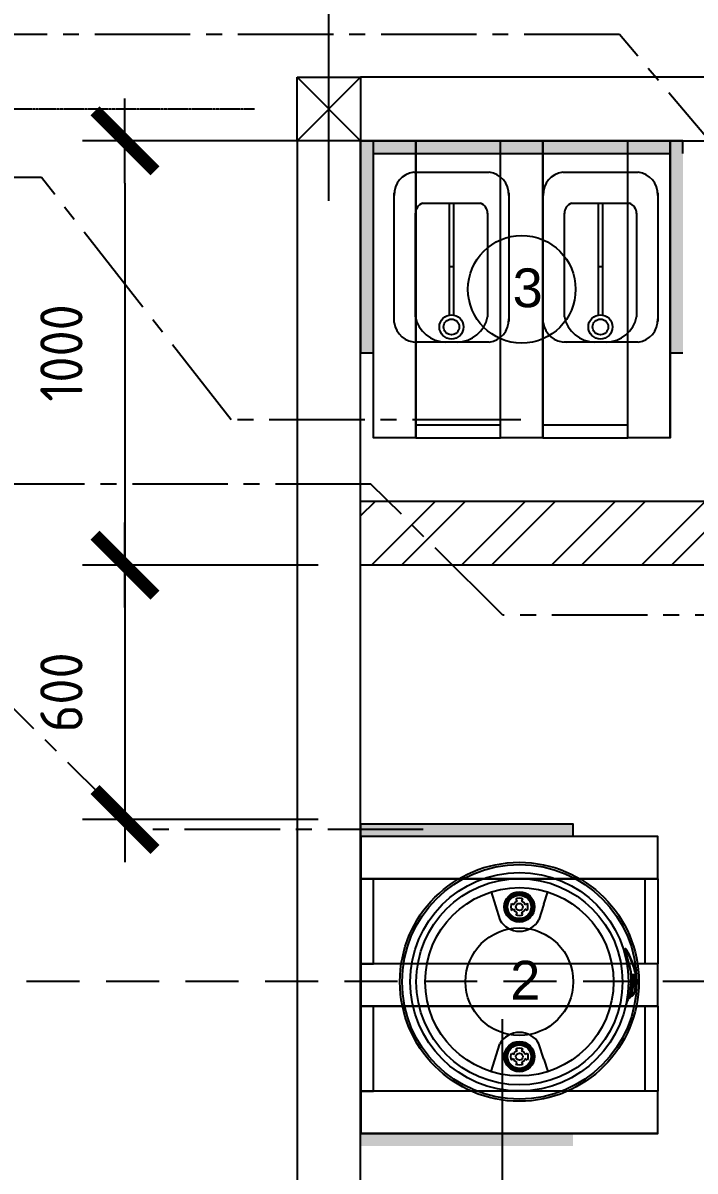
# Model space of a CAD drawing. Header units: millimetres. Extents: x 19989 to 114677, y -6335 to 49043.
# Drawn here: x 77686 to 79271, y 36350 to 39056 of the extents above; entities that cross this region are included whole.
import ezdxf

# ---------------------------------------------------------------- set-up
doc = ezdxf.new("R2010")
doc.units = ezdxf.units.MM
doc.header["$MEASUREMENT"] = 0
doc.linetypes.add('( Hidden )', pattern=[0.375, 0.25, -0.125])
doc.linetypes.add('CENTER2', pattern=[1.125, 0.75, -0.125, 0.125, -0.125])
doc.layers.get('Defpoints').update_dxf_attribs({"lineweight": 0})
doc.layers.add('A-DIM', color=15, linetype='Continuous')
doc.layers.add('Edges', color=7, linetype='Continuous')
doc.styles.add('ISO9', font='iso9.shx')
doc.styles.get("Standard").update_dxf_attribs({"font": 'arial.ttf'})
doc.dimstyles.new('DIM100', dxfattribs={"dimscale": 100, "dimtxt": 1, "dimasz": 1, "dimexe": 1, "dimexo": 1, "dimgap": 1, "dimtad": 1, "dimdec": 0, "dimzin": 0, "dimdsep": 46, "dimtxsty": 'ISO9', "dimblk1": 'TICK', "dimblk2": 'TICK', "dimsah": 1, "dimcen": 0.09, "dimclrd": 15, "dimclre": 15, "dimclrt": 1, "dimadec": 0, "dimazin": 0, "dimtfac": 1, "dimtdec": 0, "dimtofl": 0, "dimtmove": 2, "dimatfit": 3, "dimldrblk": 'TICK', "dimfxl": 1, "dimtolj": 1, "dimtzin": 0, "dimarcsym": 0})

# ---------------------------------------------------------------- blocks, each defined once
blk = doc.blocks.new('plasticwaterdrumplan')
at = {"layer": 'Edges'}
for p, q in [((19.15, 3.55), (22, 2.66)), ((37.52, 3.55), (34.66, 2.66)), ((20.23, 1.1), (20.36, 1.2)), ((20.33, 1.45), (20.45, 1.5)), ((20.33, 1.45), (20.47, 1.24)), ((20.36, 1.2), (20.47, 1.24)), ((20.45, 1.5), (20.68, 1.53)), ((20.68, 1.53), (20.91, 1.5)), ((21.03, 1.45), (20.89, 1.24)), ((20.89, 1.24), (21, 1.2)), ((20.91, 1.5), (21.03, 1.45)), ((21, 1.2), (21.13, 1.1)), ((35.67, 1.2), (35.54, 1.1)), ((35.76, 1.5), (35.63, 1.45)), ((35.63, 1.45), (35.78, 1.24)), ((35.78, 1.24), (35.67, 1.2)), ((35.99, 1.53), (35.76, 1.5)), ((36.22, 1.5), (35.99, 1.53)), ((36.34, 1.45), (36.2, 1.24)), ((36.3, 1.2), (36.2, 1.24)), ((36.34, 1.45), (36.22, 1.5)), ((36.44, 1.1), (36.3, 1.2)), ((19.8, 0.65), (19.83, 0.88)), ((19.83, 0.42), (19.8, 0.65)), ((19.83, 0.88), (19.88, 1)), ((19.88, 0.3), (19.83, 0.42)), ((19.88, 1), (20.09, 0.86)), ((19.88, 0.3), (20.09, 0.44)), ((20.09, 0.86), (20.13, 0.97)), ((20.13, 0.33), (20.09, 0.44)), ((20.13, 0.97), (20.23, 1.1)), ((20.23, 0.2), (20.13, 0.33)), ((20.36, 0.1), (20.23, 0.2)), ((20.33, -0.15), (20.47, 0.06)), ((20.47, 0.06), (20.36, 0.1)), ((20.68, 1.01), (20.77, 1)), ((21, 0.1), (20.89, 0.06)), ((21.03, -0.15), (20.89, 0.06)), ((21.13, 0.2), (21, 0.1)), ((21.13, 1.1), (21.23, 0.97)), ((21.23, 0.33), (21.13, 0.2)), ((21.23, 0.97), (21.27, 0.86)), ((21.27, 0.44), (21.23, 0.33)), ((21.48, 1), (21.27, 0.86)), ((21.48, 0.3), (21.27, 0.44)), ((21.48, 1), (21.53, 0.88)), ((21.53, 0.42), (21.48, 0.3)), ((21.53, 0.88), (21.56, 0.65)), ((21.56, 0.65), (21.53, 0.42)), ((35.13, 0.88), (35.1, 0.65)), ((35.1, 0.65), (35.13, 0.42)), ((35.19, 1), (35.13, 0.88)), ((35.13, 0.42), (35.19, 0.3)), ((35.19, 1), (35.39, 0.86)), ((35.19, 0.3), (35.39, 0.44)), ((35.44, 0.97), (35.39, 0.86)), ((35.39, 0.44), (35.44, 0.33)), ((35.54, 1.1), (35.44, 0.97)), ((35.44, 0.33), (35.54, 0.2)), ((35.54, 0.2), (35.67, 0.1)), ((35.63, -0.15), (35.78, 0.06)), ((35.67, 0.1), (35.78, 0.06)), ((35.99, 1.01), (35.89, 1)), ((36.2, 0.06), (36.3, 0.1)), ((36.34, -0.15), (36.2, 0.06)), ((36.3, 0.1), (36.44, 0.2)), ((36.54, 0.97), (36.44, 1.1)), ((36.44, 0.2), (36.54, 0.33)), ((36.58, 0.86), (36.54, 0.97)), ((36.54, 0.33), (36.58, 0.44)), ((36.79, 1), (36.58, 0.86)), ((36.79, 0.3), (36.58, 0.44)), ((36.84, 0.88), (36.79, 1)), ((36.79, 0.3), (36.84, 0.42)), ((36.87, 0.65), (36.84, 0.88)), ((36.84, 0.42), (36.87, 0.65)), ((20.45, -0.2), (20.33, -0.15)), ((20.68, -0.23), (20.45, -0.2)), ((20.91, -0.2), (20.68, -0.23)), ((21.03, -0.15), (20.91, -0.2)), ((35.63, -0.15), (35.76, -0.2)), ((35.76, -0.2), (35.99, -0.23)), ((35.99, -0.23), (36.22, -0.2)), ((36.22, -0.2), (36.34, -0.15)), ((20.41, -1.85), (19.15, -2.26)), ((20.41, -1.85), (22, -1.35)), ((36.26, -1.85), (34.66, -1.35)), ((36.26, -1.85), (37.52, -2.26)), ((25.72, -10.23), (26.59, -10.46)), ((25.73, -10.21), (26.78, -10.49)), ((26.36, -10.41), (26.54, -10.46)), ((26.36, -10.43), (26.53, -10.48)), ((26.54, -10.46), (26.53, -10.48)), ((26.54, -10.46), (26.59, -10.47)), ((26.59, -10.46), (26.6, -10.46)), ((26.6, -10.48), (26.59, -10.47)), ((26.62, -10.47), (26.6, -10.46)), ((26.6, -10.46), (26.75, -10.5)), ((26.61, -10.48), (26.6, -10.48)), ((26.61, -10.48), (26.61, -10.49)), ((26.62, -10.5), (26.61, -10.49)), ((26.63, -10.48), (26.62, -10.47)), ((26.62, -10.47), (26.62, -10.47)), ((26.63, -10.5), (26.62, -10.5)), ((26.64, -10.49), (26.63, -10.48)), ((26.63, -10.51), (26.63, -10.5)), ((26.64, -10.52), (26.63, -10.51)), ((26.65, -10.5), (26.64, -10.49)), ((26.64, -10.49), (26.64, -10.49)), ((26.64, -10.53), (26.64, -10.52)), ((26.64, -10.54), (26.64, -10.53)), ((26.64, -10.57), (26.65, -10.54)), ((26.65, -10.54), (26.64, -10.54)), ((26.64, -10.59), (26.64, -10.57)), ((26.65, -10.51), (26.65, -10.5)), ((26.66, -10.52), (26.65, -10.51)), ((26.65, -10.51), (26.65, -10.51)), ((26.65, -10.54), (26.67, -10.53)), ((26.66, -10.53), (26.65, -10.55)), ((26.65, -10.55), (26.65, -10.54)), ((26.65, -10.55), (26.65, -10.55)), ((26.66, -10.53), (26.66, -10.52)), ((26.67, -10.56), (26.66, -10.57)), ((26.67, -10.53), (26.69, -10.51)), ((26.68, -10.54), (26.67, -10.56)), ((26.7, -10.53), (26.68, -10.54)), ((26.69, -10.51), (26.72, -10.5)), ((26.7, -10.56), (26.69, -10.59)), ((26.72, -10.53), (26.7, -10.53)), ((26.72, -10.54), (26.7, -10.56)), ((26.72, -10.5), (26.75, -10.5)), ((26.74, -10.52), (26.72, -10.53)), ((26.75, -10.53), (26.72, -10.54)), ((26.77, -10.53), (26.74, -10.52)), ((26.75, -10.5), (26.77, -10.5)), ((26.75, -10.5), (26.77, -10.51)), ((26.78, -10.54), (26.75, -10.53)), ((26.77, -10.5), (26.8, -10.51)), ((26.8, -10.51), (26.77, -10.51)), ((26.79, -10.54), (26.77, -10.53)), ((26.78, -10.49), (27.01, -10.56)), ((26.78, -10.49), (26.8, -10.51)), ((26.78, -10.54), (26.8, -10.55)), ((26.81, -10.55), (26.79, -10.54)), ((26.8, -10.51), (26.82, -10.53)), ((26.81, -10.55), (26.8, -10.55)), ((26.81, -10.55), (26.81, -10.55)), ((26.81, -10.55), (26.85, -10.56)), ((26.82, -10.53), (26.84, -10.55)), ((26.84, -10.55), (26.85, -10.56)), ((26.85, -10.56), (27.07, -10.63)), ((30.28, -10.5), (29.8, -10.63)), ((30.28, -10.5), (29.8, -10.63)), ((30.28, -10.51), (29.81, -10.63)), ((30.28, -10.51), (29.81, -10.64)), ((30.29, -10.51), (29.81, -10.64)), ((29.81, -10.65), (30.29, -10.52)), ((30.76, -10.36), (30.28, -10.5)), ((30.76, -10.37), (30.28, -10.51)), ((30.76, -10.37), (30.28, -10.5)), ((30.76, -10.37), (30.28, -10.51)), ((30.29, -10.52), (30.76, -10.38)), ((30.76, -10.38), (30.29, -10.51)), ((30.76, -10.36), (31.23, -10.22)), ((30.76, -10.38), (31.3, -10.22)), ((31.23, -10.22), (30.76, -10.37)), ((31.23, -10.22), (30.76, -10.37)), ((31.24, -10.23), (30.76, -10.38)), ((31.23, -10.23), (30.76, -10.37)), ((30.8, -10.67), (31.26, -10.46)), ((31.27, -10.46), (30.8, -10.67)), ((31.27, -10.46), (30.8, -10.68)), ((31.28, -10.47), (30.81, -10.69)), ((31.27, -10.47), (30.81, -10.68)), ((31.28, -10.47), (30.81, -10.68)), ((31.26, -10.21), (31.23, -10.22)), ((31.26, -10.21), (31.23, -10.22)), ((31.27, -10.21), (31.23, -10.22)), ((31.27, -10.22), (31.23, -10.23)), ((31.27, -10.22), (31.24, -10.23)), ((31.26, -10.21), (31.3, -10.2)), ((31.3, -10.2), (31.26, -10.21)), ((31.26, -10.46), (31.33, -10.42)), ((31.3, -10.2), (31.27, -10.21)), ((31.3, -10.21), (31.27, -10.22)), ((31.3, -10.21), (31.27, -10.22)), ((31.3, -10.44), (31.27, -10.46)), ((31.31, -10.45), (31.27, -10.46)), ((31.31, -10.45), (31.27, -10.47)), ((31.31, -10.45), (31.28, -10.47)), ((31.31, -10.45), (31.28, -10.47)), ((31.3, -10.2), (31.33, -10.19)), ((31.33, -10.19), (31.3, -10.2)), ((31.33, -10.19), (31.3, -10.2)), ((31.34, -10.2), (31.3, -10.21)), ((31.33, -10.2), (31.3, -10.21)), ((31.3, -10.22), (31.34, -10.21)), ((31.34, -10.43), (31.3, -10.44)), ((31.34, -10.43), (31.31, -10.45)), ((31.35, -10.43), (31.31, -10.45)), ((31.35, -10.43), (31.31, -10.45)), ((31.31, -10.45), (31.35, -10.44)), ((31.36, -10.18), (31.33, -10.19)), ((31.37, -10.18), (31.33, -10.19)), ((31.37, -10.18), (31.33, -10.19)), ((31.37, -10.19), (31.33, -10.2)), ((31.33, -10.42), (31.4, -10.39)), ((31.34, -10.21), (31.4, -10.19)), ((31.37, -10.19), (31.34, -10.2)), ((31.38, -10.41), (31.34, -10.43)), ((31.37, -10.41), (31.34, -10.43)), ((31.38, -10.41), (31.35, -10.43)), ((31.35, -10.44), (31.39, -10.42)), ((31.38, -10.42), (31.35, -10.43)), ((31.4, -10.17), (31.36, -10.18)), ((31.4, -10.17), (31.37, -10.18)), ((31.4, -10.18), (31.37, -10.19)), ((31.4, -10.18), (31.37, -10.18)), ((31.4, -10.18), (31.37, -10.19)), ((31.41, -10.39), (31.37, -10.41)), ((31.41, -10.39), (31.38, -10.41)), ((31.42, -10.4), (31.38, -10.42)), ((31.42, -10.4), (31.38, -10.41)), ((31.42, -10.4), (31.39, -10.42)), ((31.4, -10.17), (31.43, -10.16)), ((31.43, -10.16), (31.4, -10.17)), ((31.44, -10.17), (31.4, -10.18)), ((31.43, -10.17), (31.4, -10.18)), ((31.43, -10.17), (31.4, -10.18)), ((31.4, -10.19), (31.44, -10.18)), ((31.4, -10.39), (31.44, -10.37)), ((31.45, -10.37), (31.41, -10.39)), ((31.44, -10.37), (31.41, -10.39)), ((31.42, -10.4), (31.46, -10.38)), ((31.45, -10.38), (31.42, -10.4)), ((31.45, -10.38), (31.42, -10.4)), ((31.47, -10.15), (31.43, -10.16)), ((31.47, -10.15), (31.43, -10.16)), ((31.47, -10.16), (31.43, -10.17)), ((31.47, -10.16), (31.43, -10.17)), ((31.44, -10.18), (31.5, -10.16)), ((31.47, -10.17), (31.44, -10.17)), ((31.44, -10.37), (31.51, -10.33)), ((31.48, -10.35), (31.44, -10.37)), ((31.48, -10.36), (31.45, -10.37)), ((31.49, -10.36), (31.45, -10.38)), ((31.49, -10.36), (31.45, -10.38)), ((31.46, -10.38), (31.49, -10.36)), ((31.5, -10.14), (31.47, -10.15)), ((31.5, -10.15), (31.47, -10.16)), ((31.5, -10.15), (31.47, -10.15)), ((31.5, -10.15), (31.47, -10.16)), ((31.5, -10.16), (31.47, -10.17)), ((31.51, -10.33), (31.48, -10.35)), ((31.52, -10.34), (31.48, -10.36)), ((31.53, -10.34), (31.49, -10.36)), ((31.52, -10.34), (31.49, -10.36)), ((31.52, -10.34), (31.49, -10.36)), ((31.5, -10.14), (31.53, -10.13)), ((31.54, -10.14), (31.5, -10.15)), ((31.54, -10.14), (31.5, -10.15)), ((31.53, -10.14), (31.5, -10.15)), ((31.5, -10.16), (31.54, -10.15)), ((31.54, -10.15), (31.5, -10.16)), ((31.51, -10.33), (31.54, -10.31)), ((31.55, -10.32), (31.51, -10.33)), ((31.56, -10.32), (31.52, -10.34)), ((31.55, -10.32), (31.52, -10.34)), ((31.56, -10.32), (31.52, -10.34)), ((31.57, -10.13), (31.53, -10.13)), ((31.57, -10.13), (31.53, -10.14)), ((31.56, -10.33), (31.53, -10.34)), ((31.57, -10.13), (31.54, -10.14)), ((31.57, -10.14), (31.54, -10.15)), ((31.57, -10.14), (31.54, -10.14)), ((31.54, -10.15), (31.59, -10.14)), ((31.54, -10.31), (31.61, -10.27)), ((31.59, -10.3), (31.55, -10.32)), ((31.58, -10.3), (31.55, -10.32)), ((31.59, -10.3), (31.56, -10.32)), ((31.59, -10.3), (31.56, -10.32)), ((31.56, -10.33), (31.6, -10.31)), ((31.6, -10.12), (31.57, -10.13)), ((31.6, -10.12), (31.57, -10.13)), ((31.6, -10.13), (31.57, -10.14)), ((31.6, -10.13), (31.57, -10.13)), ((31.59, -10.14), (31.57, -10.14)), ((31.61, -10.28), (31.58, -10.3)), ((31.6, -10.13), (31.59, -10.14)), ((31.59, -10.14), (31.6, -10.14)), ((31.61, -10.14), (31.59, -10.14)), ((31.59, -10.14), (31.59, -10.14)), ((31.62, -10.28), (31.59, -10.3)), ((31.62, -10.28), (31.59, -10.3)), ((31.63, -10.29), (31.59, -10.3)), ((31.6, -10.12), (31.63, -10.13)), ((31.63, -10.13), (31.6, -10.12)), ((31.6, -10.12), (31.6, -10.12)), ((31.62, -10.13), (31.6, -10.12)), ((31.6, -10.12), (31.6, -10.13)), ((31.62, -10.13), (31.6, -10.13)), ((31.62, -10.13), (31.6, -10.13)), ((31.6, -10.13), (31.6, -10.13)), ((31.6, -10.14), (31.62, -10.15)), ((31.63, -10.29), (31.6, -10.31)), ((31.63, -10.15), (31.61, -10.14)), ((31.61, -10.27), (31.66, -10.24)), ((31.65, -10.26), (31.61, -10.28)), ((31.64, -10.14), (31.62, -10.13)), ((31.64, -10.14), (31.62, -10.13)), ((31.62, -10.13), (31.62, -10.13)), ((31.65, -10.14), (31.62, -10.13)), ((31.62, -10.13), (31.62, -10.13)), ((31.62, -10.13), (31.63, -10.13)), ((31.62, -10.15), (31.64, -10.16)), ((31.65, -10.26), (31.62, -10.28)), ((31.66, -10.26), (31.62, -10.28)), ((31.65, -10.13), (31.63, -10.13)), ((31.63, -10.13), (31.63, -10.13)), ((31.65, -10.14), (31.63, -10.13)), ((31.65, -10.16), (31.63, -10.15)), ((31.66, -10.27), (31.63, -10.29)), ((31.66, -10.27), (31.63, -10.29)), ((31.66, -10.15), (31.64, -10.14)), ((31.65, -10.14), (31.64, -10.14)), ((31.64, -10.14), (31.64, -10.14)), ((31.65, -10.15), (31.64, -10.14)), ((31.64, -10.16), (31.65, -10.17)), ((31.67, -10.15), (31.65, -10.13)), ((31.65, -10.14), (31.65, -10.13)), ((31.67, -10.15), (31.65, -10.14)), ((31.67, -10.15), (31.65, -10.14)), ((31.65, -10.14), (31.65, -10.14)), ((31.67, -10.17), (31.65, -10.15)), ((31.66, -10.15), (31.65, -10.15)), ((31.66, -10.17), (31.65, -10.16)), ((31.65, -10.17), (31.66, -10.19)), ((31.67, -10.24), (31.65, -10.26)), ((31.68, -10.24), (31.65, -10.26)), ((31.67, -10.15), (31.66, -10.15)), ((31.68, -10.16), (31.66, -10.15)), ((31.67, -10.18), (31.66, -10.17)), ((31.66, -10.19), (31.67, -10.2)), ((31.67, -10.23), (31.66, -10.24)), ((31.66, -10.24), (31.67, -10.24)), ((31.66, -10.27), (31.7, -10.25)), ((31.69, -10.25), (31.66, -10.26)), ((31.69, -10.25), (31.66, -10.27)), ((31.7, -10.25), (31.66, -10.27)), ((31.67, -10.15), (31.69, -10.16)), ((31.67, -10.15), (31.67, -10.15)), ((31.68, -10.16), (31.67, -10.15)), ((31.67, -10.15), (31.67, -10.15)), ((31.68, -10.16), (31.67, -10.15)), ((31.67, -10.17), (31.68, -10.16)), ((31.68, -10.18), (31.67, -10.17)), ((31.68, -10.2), (31.67, -10.18)), ((31.67, -10.2), (31.67, -10.22)), ((31.67, -10.22), (31.67, -10.23)), ((31.67, -10.24), (31.68, -10.23)), ((31.67, -10.24), (31.68, -10.24)), ((31.68, -10.16), (31.69, -10.16)), ((31.7, -10.18), (31.68, -10.16)), ((31.68, -10.16), (31.68, -10.16)), ((31.68, -10.16), (31.68, -10.16)), ((31.69, -10.18), (31.68, -10.16)), ((31.69, -10.18), (31.68, -10.16)), ((31.69, -10.2), (31.68, -10.18)), ((31.69, -10.18), (31.68, -10.18)), ((31.68, -10.21), (31.68, -10.2)), ((31.68, -10.23), (31.68, -10.21)), ((31.68, -10.24), (31.69, -10.23)), ((31.68, -10.24), (31.69, -10.25)), ((31.7, -10.17), (31.69, -10.16)), ((31.69, -10.19), (31.69, -10.18)), ((31.7, -10.19), (31.69, -10.18)), ((31.69, -10.18), (31.69, -10.18)), ((31.7, -10.18), (31.69, -10.18)), ((31.7, -10.19), (31.69, -10.19)), ((31.7, -10.21), (31.69, -10.19)), ((31.69, -10.19), (31.69, -10.2)), ((31.69, -10.21), (31.69, -10.2)), ((31.7, -10.21), (31.69, -10.21)), ((31.69, -10.23), (31.69, -10.21)), ((31.69, -10.23), (31.7, -10.21)), ((31.69, -10.25), (31.7, -10.23)), ((31.69, -10.25), (31.69, -10.23)), ((31.69, -10.23), (31.7, -10.23)), ((31.69, -10.23), (31.69, -10.23)), ((31.69, -10.25), (31.7, -10.25)), ((31.69, -10.25), (31.69, -10.25)), ((31.7, -10.19), (31.7, -10.17)), ((31.7, -10.18), (31.7, -10.17)), ((31.7, -10.19), (31.7, -10.18)), ((31.7, -10.19), (31.71, -10.21)), ((31.7, -10.19), (31.7, -10.19)), ((31.7, -10.21), (31.7, -10.19)), ((31.7, -10.21), (31.7, -10.19)), ((31.7, -10.19), (31.7, -10.19)), ((31.71, -10.21), (31.7, -10.23)), ((31.7, -10.21), (31.71, -10.21)), ((31.7, -10.23), (31.7, -10.21)), ((31.7, -10.21), (31.7, -10.21)), ((31.7, -10.21), (31.7, -10.21)), ((31.7, -10.23), (31.7, -10.21)), ((31.7, -10.25), (31.7, -10.23)), ((31.7, -10.23), (31.7, -10.23)), ((31.7, -10.25), (31.7, -10.23)), ((31.7, -10.23), (31.7, -10.23)), ((31.7, -10.25), (31.7, -10.25)), ((26.65, -10.61), (26.64, -10.59)), ((26.66, -10.64), (26.65, -10.61)), ((26.66, -10.57), (26.66, -10.59)), ((26.66, -10.59), (26.66, -10.6)), ((26.66, -10.6), (26.67, -10.62)), ((26.68, -10.66), (26.66, -10.64)), ((26.67, -10.62), (26.69, -10.64)), ((26.7, -10.67), (26.68, -10.66)), ((26.69, -10.59), (26.7, -10.63)), ((26.69, -10.64), (26.71, -10.65)), ((26.7, -10.63), (26.72, -10.65)), ((26.73, -10.68), (26.7, -10.67)), ((26.71, -10.65), (26.73, -10.66)), ((26.72, -10.65), (26.77, -10.66)), ((26.73, -10.66), (26.76, -10.67)), ((26.75, -10.69), (26.73, -10.68)), ((26.78, -10.69), (26.75, -10.69)), ((26.76, -10.67), (26.77, -10.66)), ((26.77, -10.66), (26.81, -10.68)), ((26.81, -10.68), (26.78, -10.69)), ((26.81, -10.68), (26.81, -10.68)), ((26.81, -10.68), (26.93, -10.71)), ((26.9, -10.77), (26.89, -10.83)), ((26.89, -10.83), (26.9, -10.77)), ((26.89, -10.83), (26.9, -10.88)), ((26.9, -10.88), (26.89, -10.83)), ((26.89, -10.83), (26.89, -10.83)), ((26.9, -10.83), (26.89, -10.83)), ((26.93, -10.72), (26.9, -10.77)), ((26.9, -10.77), (26.93, -10.72)), ((26.9, -10.77), (26.91, -10.77)), ((26.9, -10.83), (26.91, -10.77)), ((26.9, -10.77), (26.9, -10.77)), ((26.9, -10.83), (26.91, -10.78)), ((26.91, -10.88), (26.9, -10.83)), ((26.9, -10.88), (26.9, -10.83)), ((26.9, -10.83), (26.9, -10.83)), ((26.9, -10.88), (26.91, -10.93)), ((26.91, -10.88), (26.9, -10.88)), ((26.9, -10.88), (26.9, -10.88)), ((26.9, -10.88), (26.9, -10.88)), ((26.92, -10.93), (26.9, -10.88)), ((26.92, -10.93), (26.9, -10.88)), ((26.91, -10.78), (26.93, -10.73)), ((26.91, -10.77), (26.93, -10.73)), ((26.91, -10.77), (26.91, -10.78)), ((26.91, -10.83), (26.92, -10.78)), ((26.92, -10.78), (26.91, -10.83)), ((26.91, -10.83), (26.92, -10.88)), ((26.91, -10.88), (26.91, -10.83)), ((26.93, -10.93), (26.91, -10.88)), ((26.92, -10.93), (26.91, -10.88)), ((26.91, -10.93), (26.95, -10.98)), ((26.92, -10.93), (26.91, -10.93)), ((26.92, -10.78), (26.94, -10.73)), ((26.94, -10.73), (26.92, -10.78)), ((26.92, -10.88), (26.93, -10.93)), ((26.92, -10.93), (26.92, -10.93)), ((26.92, -10.93), (26.92, -10.93)), ((26.95, -10.98), (26.92, -10.93)), ((26.95, -10.97), (26.92, -10.93)), ((26.95, -10.98), (26.92, -10.93)), ((26.93, -10.71), (26.93, -10.72)), ((26.93, -10.72), (26.94, -10.71)), ((26.94, -10.71), (26.93, -10.71)), ((26.93, -10.73), (26.94, -10.72)), ((26.93, -10.73), (26.94, -10.72)), ((26.93, -10.73), (26.93, -10.72)), ((26.93, -10.72), (26.93, -10.72)), ((26.93, -10.73), (26.93, -10.73)), ((26.93, -10.93), (26.96, -10.97)), ((26.96, -10.97), (26.93, -10.93)), ((26.94, -10.72), (26.94, -10.71)), ((26.95, -10.72), (26.94, -10.73)), ((26.94, -10.73), (26.95, -10.72)), ((26.95, -10.72), (26.94, -10.72)), ((26.94, -10.72), (26.94, -10.72)), ((27.05, -10.75), (26.95, -10.72)), ((26.95, -10.72), (26.95, -10.72)), ((26.99, -11.01), (26.95, -10.97)), ((26.95, -10.98), (26.95, -10.97)), ((26.95, -10.98), (26.99, -11.02)), ((26.99, -11.01), (26.95, -10.98)), ((26.99, -11.01), (26.95, -10.98)), ((26.95, -10.98), (26.95, -10.98)), ((26.95, -10.98), (26.95, -10.98)), ((26.96, -10.97), (27, -11)), ((27, -11), (26.96, -10.97)), ((26.99, -11.01), (26.99, -11.01)), ((26.99, -11.01), (26.99, -11.01)), ((26.99, -11.01), (26.99, -11.02)), ((27.04, -11.03), (26.99, -11.01)), ((27.04, -11.03), (26.99, -11.01)), ((27.04, -11.04), (26.99, -11.01)), ((26.99, -11.02), (27.04, -11.04)), ((27.02, -10.78), (27, -10.85)), ((27, -10.85), (27.02, -10.91)), ((27, -11), (27.04, -11.02)), ((27.04, -11.03), (27, -11)), ((27.05, -10.75), (27.02, -10.78)), ((27.02, -10.91), (27.07, -10.96)), ((27.04, -11.02), (27.32, -11.11)), ((27.32, -11.13), (27.04, -11.03)), ((27.32, -11.12), (27.04, -11.03)), ((27.32, -11.12), (27.04, -11.03)), ((27.31, -11.13), (27.04, -11.04)), ((27.04, -11.04), (27.04, -11.04)), ((27.31, -11.13), (27.04, -11.04)), ((27.26, -10.81), (27.05, -10.75)), ((27.07, -10.63), (27.11, -10.63)), ((27.08, -10.63), (27.07, -10.63)), ((27.07, -10.96), (27.13, -10.98)), ((27.08, -10.63), (27.11, -10.63)), ((27.09, -10.64), (27.08, -10.63)), ((27.09, -10.64), (27.11, -10.63)), ((27.1, -10.64), (27.09, -10.64)), ((27.1, -10.64), (27.11, -10.64)), ((27.11, -10.64), (27.1, -10.64)), ((27.17, -10.64), (27.11, -10.63)), ((27.11, -10.63), (27.11, -10.63)), ((27.11, -10.63), (27.11, -10.63)), ((27.11, -10.63), (27.17, -10.64)), ((27.11, -10.63), (27.17, -10.64)), ((27.11, -10.64), (27.11, -10.63)), ((27.11, -10.64), (27.11, -10.64)), ((27.11, -10.64), (27.17, -10.65)), ((27.11, -10.64), (27.17, -10.65)), ((27.15, -10.65), (27.11, -10.64)), ((27.13, -10.98), (27.2, -10.96)), ((27.17, -10.66), (27.15, -10.65)), ((28.04, -10.93), (27.15, -10.65)), ((27.44, -10.69), (27.17, -10.64)), ((27.44, -10.68), (27.17, -10.64)), ((27.44, -10.68), (27.17, -10.64)), ((27.43, -10.7), (27.17, -10.65)), ((27.44, -10.69), (27.17, -10.65)), ((27.17, -10.66), (27.43, -10.7)), ((27.2, -10.96), (27.25, -10.91)), ((27.25, -10.91), (27.27, -10.85)), ((27.27, -10.85), (27.26, -10.81)), ((28, -11.04), (27.26, -10.81)), ((27.31, -11.13), (27.6, -11.21)), ((27.6, -11.2), (27.31, -11.13)), ((27.32, -11.11), (27.6, -11.19)), ((27.6, -11.19), (27.32, -11.12)), ((27.6, -11.2), (27.32, -11.12)), ((27.6, -11.2), (27.32, -11.13)), ((27.43, -10.7), (27.7, -10.74)), ((27.7, -10.73), (27.43, -10.7)), ((27.44, -10.68), (27.71, -10.72)), ((27.71, -10.72), (27.44, -10.68)), ((27.71, -10.73), (27.44, -10.69)), ((27.71, -10.72), (27.44, -10.69)), ((27.6, -11.19), (27.89, -11.24)), ((27.88, -11.25), (27.6, -11.19)), ((27.88, -11.25), (27.6, -11.2)), ((27.88, -11.25), (27.6, -11.2)), ((27.88, -11.26), (27.6, -11.2)), ((27.88, -11.26), (27.6, -11.21)), ((27.98, -10.76), (27.7, -10.73)), ((27.7, -10.74), (27.98, -10.76)), ((27.71, -10.72), (27.98, -10.74)), ((27.98, -10.75), (27.71, -10.72)), ((27.98, -10.75), (27.71, -10.72)), ((27.98, -10.75), (27.71, -10.73)), ((28.17, -11.28), (27.88, -11.25)), ((28.17, -11.29), (27.88, -11.25)), ((28.17, -11.28), (27.88, -11.25)), ((28.17, -11.29), (27.88, -11.26)), ((28.17, -11.29), (27.88, -11.26)), ((27.89, -11.24), (28.17, -11.27)), ((28.25, -10.76), (27.98, -10.74)), ((28.25, -10.77), (27.98, -10.75)), ((28.25, -10.77), (27.98, -10.75)), ((28.25, -10.76), (27.98, -10.75)), ((28.25, -10.78), (27.98, -10.76)), ((27.98, -10.76), (28.25, -10.78)), ((28.04, -11.11), (28, -11.04)), ((28.01, -11.04), (28, -11.04)), ((28.01, -11.04), (28.04, -11.1)), ((28.02, -11.05), (28.01, -11.04)), ((28.02, -11.05), (28.04, -11.1)), ((28.02, -11.05), (28.05, -11.09)), ((28.02, -11.05), (28.02, -11.05)), ((28.03, -11.05), (28.02, -11.05)), ((28.05, -11.09), (28.03, -11.05)), ((28.03, -11.05), (28.05, -11.09)), ((28.03, -11.05), (28.05, -11.09)), ((28.03, -11.05), (28.03, -11.05)), ((28.03, -11.05), (28.03, -11.05)), ((28.03, -11.05), (28.07, -11.06)), ((28.04, -10.93), (28.09, -10.9)), ((28.05, -10.93), (28.04, -10.93)), ((28.05, -11.09), (28.04, -11.1)), ((28.04, -11.1), (28.04, -11.1)), ((28.04, -11.1), (28.13, -11.12)), ((28.04, -11.1), (28.12, -11.12)), ((28.13, -11.13), (28.04, -11.11)), ((28.1, -10.9), (28.05, -10.93)), ((28.1, -10.91), (28.05, -10.93)), ((28.05, -10.93), (28.05, -10.93)), ((28.06, -10.93), (28.05, -10.93)), ((28.12, -11.11), (28.05, -11.09)), ((28.05, -11.09), (28.05, -11.09)), ((28.05, -11.09), (28.05, -11.09)), ((28.05, -11.09), (28.12, -11.12)), ((28.05, -11.09), (28.12, -11.11)), ((28.1, -10.91), (28.06, -10.93)), ((28.1, -10.91), (28.06, -10.94)), ((28.06, -10.94), (28.1, -10.92)), ((28.06, -10.94), (28.06, -10.93)), ((28.06, -10.94), (28.11, -10.95)), ((28.06, -10.94), (28.06, -10.94)), ((28.08, -11.07), (28.07, -11.06)), ((28.08, -11.07), (28.09, -11.07)), ((28.09, -10.9), (28.18, -10.92)), ((28.09, -11.07), (28.1, -11.07)), ((28.09, -11.07), (28.09, -11.07)), ((28.09, -11.07), (28.09, -11.07)), ((28.18, -10.92), (28.1, -10.9)), ((28.1, -10.91), (28.1, -10.9)), ((28.18, -10.93), (28.1, -10.91)), ((28.17, -10.93), (28.1, -10.91)), ((28.1, -10.91), (28.1, -10.91)), ((28.17, -10.93), (28.1, -10.91)), ((28.1, -10.91), (28.1, -10.91)), ((28.1, -10.92), (28.1, -10.91)), ((28.1, -10.92), (28.17, -10.94)), ((28.1, -11.07), (28.1, -11.07)), ((28.1, -11.07), (28.1, -11.07)), ((28.11, -11.07), (28.1, -11.07)), ((28.11, -10.95), (28.11, -10.95)), ((28.11, -10.95), (28.11, -10.95)), ((28.14, -10.96), (28.11, -10.95)), ((28.11, -10.95), (28.11, -10.95)), ((28.11, -10.95), (28.11, -10.95)), ((28.11, -11.07), (28.14, -11.07)), ((28.19, -11.07), (28.12, -11.11)), ((28.12, -11.11), (28.19, -11.07)), ((28.12, -11.12), (28.2, -11.08)), ((28.12, -11.12), (28.19, -11.08)), ((28.12, -11.12), (28.12, -11.11)), ((28.12, -11.11), (28.12, -11.11)), ((28.13, -11.12), (28.12, -11.12)), ((28.12, -11.12), (28.12, -11.12)), ((28.13, -11.12), (28.2, -11.08)), ((28.2, -11.09), (28.13, -11.13)), ((28.17, -10.99), (28.14, -10.96)), ((28.14, -11.07), (28.16, -11.05)), ((28.16, -11.05), (28.17, -11.02)), ((28.18, -10.93), (28.17, -10.93)), ((28.17, -10.93), (28.17, -10.93)), ((28.17, -10.93), (28.17, -10.94)), ((28.21, -11), (28.17, -10.93)), ((28.21, -11), (28.17, -10.93)), ((28.17, -10.94), (28.21, -11)), ((28.17, -11.02), (28.17, -10.99)), ((28.17, -11.27), (28.46, -11.29)), ((28.46, -11.29), (28.17, -11.28)), ((28.46, -11.3), (28.17, -11.28)), ((28.17, -11.29), (28.46, -11.31)), ((28.46, -11.3), (28.17, -11.29)), ((28.46, -11.3), (28.17, -11.29)), ((28.18, -10.92), (28.18, -10.93)), ((28.22, -11), (28.18, -10.92)), ((28.18, -10.92), (28.23, -11)), ((28.22, -11), (28.18, -10.93)), ((28.21, -11), (28.19, -11.07)), ((28.19, -11.08), (28.21, -11)), ((28.19, -11.07), (28.21, -11)), ((28.19, -11.08), (28.19, -11.07)), ((28.19, -11.07), (28.19, -11.07)), ((28.2, -11.08), (28.19, -11.08)), ((28.23, -11), (28.2, -11.09)), ((28.2, -11.08), (28.22, -11)), ((28.2, -11.08), (28.22, -11)), ((28.2, -11.08), (28.2, -11.08)), ((28.21, -11), (28.22, -11)), ((28.21, -11), (28.21, -11)), ((28.21, -11), (28.21, -11)), ((28.22, -11), (28.22, -11)), ((28.25, -10.76), (28.52, -10.77)), ((28.52, -10.77), (28.25, -10.76)), ((28.52, -10.78), (28.25, -10.77)), ((28.52, -10.78), (28.25, -10.77)), ((28.25, -10.78), (28.52, -10.79)), ((28.52, -10.79), (28.25, -10.78)), ((28.43, -10.93), (29.05, -10.92)), ((28.44, -11.17), (28.43, -10.93)), ((28.43, -10.93), (28.44, -10.94)), ((29.04, -10.93), (28.44, -10.94)), ((29.04, -10.93), (28.44, -10.94)), ((28.44, -10.94), (28.44, -11.16)), ((28.44, -10.94), (28.45, -11.16)), ((28.44, -10.94), (28.45, -10.95)), ((28.44, -10.94), (28.44, -10.94)), ((29.04, -11.15), (28.44, -11.16)), ((28.44, -11.16), (28.44, -11.17)), ((28.45, -11.16), (28.44, -11.16)), ((28.44, -11.17), (29.05, -11.16)), ((28.45, -10.95), (29.03, -10.94)), ((29.03, -10.94), (28.45, -10.95)), ((29.03, -10.94), (28.45, -10.95)), ((28.46, -11.15), (28.45, -10.95)), ((28.45, -10.95), (28.45, -11.15)), ((28.45, -10.95), (28.45, -10.95)), ((28.45, -10.95), (28.45, -10.95)), ((28.45, -10.95), (28.45, -11.15)), ((29.03, -11.14), (28.45, -11.15)), ((28.45, -11.15), (28.45, -11.15)), ((28.45, -11.15), (28.45, -11.16)), ((28.46, -11.15), (28.45, -11.15)), ((29.04, -11.15), (28.45, -11.16)), ((29.03, -11.15), (28.45, -11.15)), ((29.03, -11.14), (28.46, -11.15)), ((28.46, -11.29), (28.75, -11.28)), ((28.75, -11.29), (28.46, -11.29)), ((28.75, -11.29), (28.46, -11.3)), ((28.76, -11.29), (28.46, -11.3)), ((28.76, -11.3), (28.46, -11.3)), ((28.76, -11.3), (28.46, -11.31)), ((28.52, -10.77), (28.79, -10.77)), ((28.79, -10.77), (28.52, -10.77)), ((28.79, -10.78), (28.52, -10.78)), ((28.79, -10.78), (28.52, -10.78)), ((28.52, -10.79), (28.79, -10.79)), ((28.79, -10.79), (28.52, -10.79)), ((28.75, -11.28), (29.04, -11.25)), ((29.04, -11.26), (28.75, -11.29)), ((29.04, -11.26), (28.75, -11.29)), ((29.05, -11.27), (28.76, -11.3)), ((29.05, -11.27), (28.76, -11.29)), ((29.05, -11.27), (28.76, -11.3)), ((29.06, -10.76), (28.79, -10.77)), ((29.06, -10.76), (28.79, -10.77)), ((29.06, -10.77), (28.79, -10.78)), ((29.06, -10.77), (28.79, -10.78)), ((29.06, -10.78), (28.79, -10.79)), ((28.79, -10.79), (29.06, -10.78)), ((29.03, -10.94), (29.04, -10.93)), ((29.03, -10.94), (29.03, -11.14)), ((29.03, -11.15), (29.03, -10.94)), ((29.03, -11.14), (29.03, -10.94)), ((29.03, -10.94), (29.03, -10.94)), ((29.03, -10.94), (29.03, -10.94)), ((29.03, -11.15), (29.03, -11.14)), ((29.03, -11.14), (29.03, -11.14)), ((29.04, -11.15), (29.03, -11.15)), ((29.04, -10.93), (29.05, -10.92)), ((29.04, -11.15), (29.04, -10.93)), ((29.04, -11.15), (29.04, -10.93)), ((29.04, -10.93), (29.04, -10.93)), ((29.05, -11.16), (29.04, -11.15)), ((29.04, -11.15), (29.04, -11.15)), ((29.04, -11.25), (29.33, -11.21)), ((29.33, -11.21), (29.04, -11.26)), ((29.33, -11.22), (29.04, -11.26)), ((29.05, -10.92), (29.05, -11.16)), ((29.33, -11.22), (29.05, -11.27)), ((29.33, -11.22), (29.05, -11.27)), ((29.05, -11.27), (29.33, -11.23)), ((29.06, -10.76), (29.33, -10.74)), ((29.33, -10.75), (29.06, -10.77)), ((29.33, -10.75), (29.06, -10.76)), ((29.06, -10.78), (29.33, -10.76)), ((29.33, -10.76), (29.06, -10.78)), ((29.33, -10.76), (29.06, -10.77)), ((29.81, -10.63), (29.33, -10.75)), ((29.8, -10.63), (29.33, -10.75)), ((29.8, -10.63), (29.33, -10.74)), ((29.81, -10.64), (29.33, -10.75)), ((29.33, -10.75), (29.33, -10.74)), ((29.33, -10.75), (29.33, -10.75)), ((29.33, -10.75), (29.33, -10.75)), ((29.33, -10.75), (29.34, -10.76)), ((29.33, -10.75), (29.33, -10.76)), ((29.33, -10.76), (29.33, -10.76)), ((29.33, -10.76), (29.34, -10.76)), ((29.33, -10.77), (29.34, -10.76)), ((29.33, -10.76), (29.33, -10.76)), ((29.33, -10.76), (29.33, -10.76)), ((29.33, -10.76), (29.34, -10.76)), ((29.33, -10.76), (29.33, -10.76)), ((29.33, -10.76), (29.33, -10.77)), ((29.33, -10.76), (29.33, -10.76)), ((29.83, -11.05), (29.33, -11.22)), ((29.33, -11.21), (29.83, -11.05)), ((29.83, -11.06), (29.33, -11.22)), ((29.83, -11.06), (29.33, -11.22)), ((29.84, -11.06), (29.33, -11.23)), ((29.84, -11.07), (29.33, -11.23)), ((29.33, -11.21), (29.33, -11.21)), ((29.33, -11.21), (29.33, -11.21)), ((29.33, -11.21), (29.33, -11.21)), ((29.33, -11.21), (29.33, -11.21)), ((29.33, -11.21), (29.33, -11.21)), ((29.33, -11.21), (29.33, -11.21)), ((29.33, -11.21), (29.33, -11.21)), ((29.33, -11.21), (29.33, -11.22)), ((29.33, -11.22), (29.33, -11.23)), ((29.33, -11.22), (29.33, -11.22)), ((29.33, -11.22), (29.33, -11.22)), ((29.33, -11.22), (29.33, -11.22)), ((29.33, -11.22), (29.33, -11.22)), ((29.33, -11.23), (29.33, -11.23)), ((29.81, -10.64), (29.34, -10.76)), ((29.34, -10.76), (29.81, -10.65)), ((29.34, -10.76), (29.34, -10.76)), ((30.32, -10.87), (29.83, -11.05)), ((29.83, -11.05), (30.32, -10.87)), ((30.32, -10.88), (29.83, -11.06)), ((30.33, -10.88), (29.83, -11.06)), ((30.33, -10.88), (29.84, -11.07)), ((30.33, -10.88), (29.84, -11.06)), ((30.32, -10.87), (30.8, -10.67)), ((30.8, -10.67), (30.32, -10.87)), ((30.8, -10.68), (30.32, -10.88)), ((30.81, -10.68), (30.33, -10.88)), ((30.81, -10.68), (30.33, -10.88)), ((30.33, -10.88), (30.81, -10.69))]:
    blk.add_line(p, q, dxfattribs=at)
for centre, radius in [((28.33, 0.65), 12.22), ((28.33, 0.65), 12), ((28.33, 0.65), 11.16), ((28.33, 0.65), 10.55), ((28.33, 0.65), 9.63), ((20.68, 0.65), 1.55), ((20.68, 0.65), 1.39), ((20.68, 0.65), 1.33), ((20.68, 0.65), 1.2), ((35.99, 0.65), 1.55), ((35.99, 0.65), 1.39), ((35.99, 0.65), 1.33), ((35.99, 0.65), 1.2), ((20.68, 0.65), 0.36), ((35.99, 0.65), 0.36)]:
    blk.add_circle(centre, radius, dxfattribs=at)
for centre, start, end in [((20.85, 0.65), 299.8169, 60.1831), ((35.81, 0.65), 119.8169, 240.1831)]:
    blk.add_arc(centre, 2.31, start, end, dxfattribs=at)
blk = doc.blocks.new('TICK')
at = {"color": 2}
blk.add_line((-1, 0), (1, 0), dxfattribs=at)
at = {"color": 2, "const_width": 0.3, "flags": 128}
blk.add_lwpolyline([(-0.707, -0.707), (0.707, 0.707)], dxfattribs=at)
blk = doc.blocks.new('*D35')
at = {"layer": 'A-DIM', "color": 15, "lineweight": -2, "transparency": 16777216}
for p, q in [((78407, 38636.8), (78407, 39620)), ((81407, 38636.8), (81407, 39620)), ((78507, 39520), (81307, 39520))]:
    blk.add_line(p, q, dxfattribs=at)
at = {"layer": 'Defpoints', "color": 0, "transparency": 16777216}
for p in [(81407, 39520), (78407, 38536.8), (81407, 38536.8)]:
    blk.add_point(p, dxfattribs=at)
at = {"layer": 'A-DIM', "color": 15, "lineweight": -2, "transparency": 16777216, "xscale": 100, "yscale": 100, "zscale": 100, "rotation": 180}
blk.add_blockref('TICK', (78407, 39520), dxfattribs=at)
at = {"layer": 'A-DIM', "color": 15, "lineweight": -2, "transparency": 16777216, "xscale": 100, "yscale": 100, "zscale": 100}
blk.add_blockref('TICK', (81407, 39520), dxfattribs=at)
at = {"layer": 'A-DIM', "color": 1, "transparency": 16777216, "insert": (79907, 39670), "char_height": 100, "attachment_point": 5, "style": 'ISO9'}
blk.add_mtext('\\A1;3000', dxfattribs=at)
blk = doc.blocks.new('*D36')
at = {"color": 15, "linetype": 'CENTER2', "lineweight": -2, "transparency": 16777216}
for p, q in [((78232, 38853.4), (77295, 38853.4)), ((77395, 34953.4), (77395, 38753.4)), ((78232, 34853.4), (77295, 34853.4))]:
    blk.add_line(p, q, dxfattribs=at)
at = {"layer": 'Defpoints', "color": 0, "linetype": 'CENTER2', "transparency": 16777216}
for p in [(77395, 38853.4), (78332, 38853.4), (78332, 34853.4)]:
    blk.add_point(p, dxfattribs=at)
at = {"color": 15, "linetype": 'CENTER2', "lineweight": -2, "transparency": 16777216, "xscale": 100, "yscale": 100, "zscale": 100}
for p, rotation in [((77395, 38853.4), 90), ((77395, 34853.4), 270)]:
    blk.add_blockref('TICK', p, dxfattribs=dict(at, rotation=rotation))
at = {"color": 1, "linetype": 'CENTER2', "transparency": 16777216, "insert": (77245, 36853.4), "char_height": 100, "attachment_point": 5, "rotation": 90, "style": 'ISO9'}
blk.add_mtext('\\A1;4000', dxfattribs=at)
blk = doc.blocks.new('*D37')
at = {"color": 15, "lineweight": -2, "transparency": 16777216}
for p, q in [((78382, 38778.4), (77826.3, 38778.4)), ((77926.3, 38678.4), (77926.3, 37878.4)), ((78382, 37778.4), (77826.3, 37778.4))]:
    blk.add_line(p, q, dxfattribs=at)
at = {"layer": 'Defpoints', "color": 0, "transparency": 16777216}
for p in [(78482, 38778.4), (77926.3, 37778.4), (78482, 37778.4)]:
    blk.add_point(p, dxfattribs=at)
at = {"color": 15, "lineweight": -2, "transparency": 16777216, "xscale": 100, "yscale": 100, "zscale": 100}
for p, rotation in [((77926.3, 38778.4), 90), ((77926.3, 37778.4), 270)]:
    blk.add_blockref('TICK', p, dxfattribs=dict(at, rotation=rotation))
at = {"color": 1, "transparency": 16777216, "insert": (77776.3, 38278.4), "char_height": 100, "attachment_point": 5, "rotation": 90, "style": 'ISO9'}
blk.add_mtext('\\A1;1000', dxfattribs=at)
blk = doc.blocks.new('*D38')
at = {"color": 15, "lineweight": -2, "transparency": 16777216}
for p, q in [((78382, 37778.4), (77826.3, 37778.4)), ((77926.3, 37678.4), (77926.3, 37278.4)), ((78382, 37178.4), (77826.3, 37178.4))]:
    blk.add_line(p, q, dxfattribs=at)
at = {"layer": 'Defpoints', "color": 0, "transparency": 16777216}
for p in [(78482, 37778.4), (77926.3, 37178.4), (78482, 37178.4)]:
    blk.add_point(p, dxfattribs=at)
at = {"color": 15, "lineweight": -2, "transparency": 16777216, "xscale": 100, "yscale": 100, "zscale": 100}
for p, rotation in [((77926.3, 37778.4), 90), ((77926.3, 37178.4), 270)]:
    blk.add_blockref('TICK', p, dxfattribs=dict(at, rotation=rotation))
at = {"color": 1, "transparency": 16777216, "insert": (77776.3, 37478.4), "char_height": 100, "attachment_point": 5, "rotation": 90, "style": 'ISO9'}
blk.add_mtext('\\A1;600', dxfattribs=at)

msp = doc.modelspace()

# ---------------------------------------------------------------- hatches: boundary and pattern name
h = msp.add_hatch(color=256)
h.dxf.hatch_style = 1
h.paths.add_polyline_path([(78512, 38748.4), (78512, 38278.4), (78497, 38278.4), (78482, 38278.4), (78482, 38778.4), (78512, 38778.4), (79242, 38778.4), (79242, 38748.4), (79242, 38278.4), (79212, 38278.4), (79212, 38748.4)])
h = msp.add_hatch()
h.set_pattern_fill('ANSI32', color=1, scale=400)
h.paths.add_polyline_path([(79482, 38719.7), (79353.5, 38719.7), (79332, 38745.1), (79332, 37928.4), (78547.4, 37928.4), (78698.6, 37778.4), (79382, 37778.4), (79482, 37778.4)])
h.paths.add_polyline_path([(78547.4, 37928.4), (78482, 37928.4), (78482, 37778.4), (78698.6, 37778.4)])
h = msp.add_hatch(color=256)
h.dxf.hatch_style = 1
h.paths.add_polyline_path([(78482.6, 36438.6), (78482.6, 36408.6), (78982.6, 36408.6), (78982.6, 36438.6)])
h.paths.add_polyline_path([(78482.6, 37168.6), (78482.6, 37138.6), (78982.6, 37138.6), (78982.6, 37168.6)])

# ---------------------------------------------------------------- linework, layer by layer
at = {"color": 116, "linetype": 'CENTER2', "ltscale": 300, "true_color": 0x136734}
for points in [[(79789.9, 38719.7), (79353.5, 38719.7), (79092.7, 39028.7), (77612.8, 39028.7)], [(78859.8, 38120.5), (78829, 38120.5), (78176.7, 38120.5), (77729.2, 38691.9), (76909.3, 38691.9)], [(79495.7, 37660.3), (78817.6, 37660.3), (78506.1, 37969.4), (77030.1, 37969.4)], [(78629.4, 37154.9), (77951.3, 37154.9), (77639.8, 37463.9), (76163.8, 37463.9)]]:
    msp.add_lwpolyline(points, dxfattribs=at)
at = {"color": 5}
for points in [[(78332, 38928.4), (78482, 38928.4), (78482, 38778.4), (78332, 38778.4), (78332, 38928.4)], [(78332, 38778.4), (78482, 38928.4)], [(78332, 38928.4), (78482, 38778.4)]]:
    msp.add_lwpolyline(points, dxfattribs=at)
for points in [[(78482, 38778.4), (81332, 38778.4), (81332, 38928.4), (78482, 38928.4), (78482, 38778.4)], [(78332, 38778.4), (78332, 34928.4)], [(78482, 34928.4), (78482, 38778.4), (78332, 38778.4)], [(78512, 38778.4), (78482, 38778.4), (78482, 38278.4)], [(78512, 38778.4), (78482, 38778.4), (78482, 38278.4)], [(78482, 38778.4), (78482, 38748.4)], [(79242, 38748.4), (79242, 38778.4), (78482, 38778.4)], [(78482, 38778.4), (79482, 38778.4), (79482, 37778.4), (79382, 37778.4), (78482, 37778.4), (78482, 38778.4)], [(79332, 38778.4), (79332, 37928.4), (78482, 37928.4)], [(79212, 38778.4), (78512, 38778.4)], [(78612, 38778.4), (78512, 38778.4)], [(78512, 38078.4), (78512, 38778.4)], [(78512, 38778.4), (78612, 38778.4), (78612, 38078.4), (78512, 38078.4), (78512, 38778.4)], [(78612, 38078.4), (78612, 38778.4)], [(78912, 38778.4), (78812, 38778.4)], [(78812, 38078.4), (78812, 38778.4)], [(78812, 38778.4), (78912, 38778.4), (78912, 38078.4), (78812, 38078.4), (78812, 38778.4)], [(78912, 38078.4), (78912, 38778.4)], [(79112, 38078.4), (79112, 38778.4)], [(79112, 38778.4), (79212, 38778.4), (79212, 38078.4), (79112, 38078.4), (79112, 38778.4)], [(79212, 38078.4), (79212, 38778.4)], [(78512, 38748.4), (79212, 38748.4)], [(78607.3, 38704.2), (78785.1, 38704.2)], [(78958.7, 38704.2), (79136.4, 38704.2)], [(78561.2, 38350.2), (78561.2, 38655.7)], [(78831.2, 38655.7), (78831.2, 38352.8)], [(78912.5, 38350.2), (78912.5, 38655.7)], [(79182.5, 38655.7), (79182.5, 38352.8)], [(78628.1, 38631.1), (78764.3, 38631.1)], [(78691.2, 38367.8), (78691.2, 38631.1)], [(78701.2, 38631.1), (78701.2, 38367.8)], [(78979.4, 38631.1), (79115.6, 38631.1)], [(79042.5, 38367.8), (79042.5, 38631.1)], [(79052.5, 38631.1), (79052.5, 38367.8)], [(78611.2, 38363.6), (78611.2, 38608)], [(78781.2, 38608), (78781.2, 38363.6)], [(78962.5, 38363.6), (78962.5, 38608)], [(79132.5, 38608), (79132.5, 38363.6)], [(78701.2, 38481.5), (78691.2, 38481.5)], [(79052.5, 38481.5), (79042.5, 38481.5)], [(78785.1, 38304.2), (78609.6, 38304.2)], [(79136.4, 38304.2), (78960.9, 38304.2)], [(78482, 38278.4), (78497, 38278.4), (78512, 38278.4)], [(78497, 38278.4), (78512, 38278.4)], [(79212, 38278.4), (79242, 38278.4)], [(78612, 38078.4), (78812, 38078.4), (78812, 38108.4), (78612, 38108.4), (78612, 38078.4)], [(78912, 38078.4), (79112, 38078.4), (79112, 38108.4), (78912, 38108.4), (78912, 38078.4)], [(78482.6, 37138.6), (78482.6, 37168.6), (78982.6, 37168.6), (78982.6, 37138.6), (78482.6, 37138.6)], [(79182.6, 37138.6), (78482.6, 37138.6)], [(78482.6, 37138.6), (78482.6, 37038.6), (79182.6, 37038.6), (79182.6, 37138.6), (78482.6, 37138.6)], [(78482.6, 36838.6), (78512.6, 36838.6), (78512.6, 37038.6), (78482.6, 37038.6), (78482.6, 36838.6)], [(79182.6, 37038.6), (78482.6, 37038.6)], [(78512.6, 36838.6), (78512.6, 37038.6)], [(78512.6, 36838.6), (78512.6, 37038.6)], [(79182.6, 37038.6), (79182.6, 36838.6), (79152.6, 36838.6), (79152.6, 37038.6), (79182.6, 37038.6)], [(79182.6, 36838.6), (78482.6, 36838.6)], [(78482.6, 36838.6), (78482.6, 36738.6), (79182.6, 36738.6), (79182.6, 36838.6), (78482.6, 36838.6)], [(78482.6, 36538.6), (78512.6, 36538.6), (78512.6, 36738.6), (78482.6, 36738.6), (78482.6, 36538.6)], [(79182.6, 36738.6), (78482.6, 36738.6)], [(78512.6, 36538.6), (78512.6, 36738.6)], [(78512.6, 36538.6), (78512.6, 36738.6)], [(79182.6, 36738.6), (79182.6, 36538.6), (79152.6, 36538.6), (79152.6, 36738.6), (79182.6, 36738.6)], [(78816.8, 36108.1), (78816.8, 36708.1)], [(79182.6, 36538.6), (78482.6, 36538.6)], [(78482.6, 36538.6), (78482.6, 36438.6), (79182.6, 36438.6), (79182.6, 36538.6), (78482.6, 36538.6)], [(79182.6, 36438.6), (78482.6, 36438.6)]]:
    msp.add_lwpolyline(points)
at = {"color": 251, "linetype": '( Hidden )', "ltscale": 500, "true_color": 0x636466}
msp.add_lwpolyline([(77319.2, 36797.7), (82838.1, 36797.7)], dxfattribs=at)
at = {"color": 5}
for centre in [(78862, 38428.4), (78856.3, 36796.2)]:
    msp.add_circle(centre, 126.9, dxfattribs=at)
for centre, radius in [((78696.2, 38339.7), 28.5), ((78696.2, 38339.7), 18.5), ((79047.5, 38339.7), 28.5), ((79047.5, 38339.7), 18.5)]:
    msp.add_circle(centre, radius)
for centre, radius, start, end in [((78612.8, 38652.8), 51.7, 96.0853, 183.188), ((78779.6, 38652.8), 51.7, 356.812, 83.9147), ((78964.1, 38652.8), 51.7, 96.0853, 183.188), ((79130.9, 38652.8), 51.7, 356.812, 83.9147), ((78636.2, 38607.5), 25, 108.9145, 181.147), ((78756.2, 38607.5), 25, 358.853, 71.0855), ((78987.5, 38607.5), 25, 108.9145, 181.147), ((79107.5, 38607.5), 25, 358.853, 71.0855), ((78612.6, 38355.8), 51.7, 186.2648, 273.3674), ((78683, 38377.3), 73.1, 190.8249, 270.1529), ((78709.5, 38377.3), 73.1, 269.8471, 349.1751), ((78779.6, 38355.6), 51.7, 276.0853, 3.188), ((78963.9, 38355.8), 51.7, 186.2648, 273.3674), ((79034.3, 38377.3), 73.1, 190.8249, 270.1529), ((79060.8, 38377.3), 73.1, 269.8471, 349.1751), ((79130.9, 38355.6), 51.7, 276.0853, 3.188)]:
    msp.add_arc(centre, radius, start, end)

# ---------------------------------------------------------------- block references
at = {"xscale": 23.05147426977291, "yscale": 23.05147426977291, "zscale": 23.05147426977291, "rotation": 90}
msp.add_blockref('plasticwaterdrumplan', (78871.3, 36143), dxfattribs=at)

# ---------------------------------------------------------------- texts
at = {"color": 5, "char_height": 91.5, "attachment_point": 1}
for s, insert in [('3', (78840.3, 38477.7)), ('2', (78834.6, 36845.5))]:
    msp.add_mtext_dynamic_manual_height_columns(s, width=95.29, gutter_width=457.5, heights=[0], dxfattribs=dict(at, insert=insert))

# ---------------------------------------------------------------- dimensions: what is measured, and where the dimension line sits
at = {"linetype": 'CENTER2'}
dim = msp.add_linear_dim(base=(77395, 38853.4), p1=(78332, 34853.4), p2=(78332, 38853.4), angle=90, dimstyle='DIM100', dxfattribs=at)
dim.commit()
dim.dimension.update_dxf_attribs({"geometry": '*D36', "text_midpoint": (77245, 36853.4)})
for base, p1, p2, picture, middle in [((77926.3, 37778.4), (78482, 38778.4), (78482, 37778.4), '*D37', (77776.3, 38278.4)), ((77926.3, 37178.4), (78482, 37778.4), (78482, 37178.4), '*D38', (77776.3, 37478.4))]:
    dim = msp.add_linear_dim(base=base, p1=p1, p2=p2, angle=90, dimstyle='DIM100')
    dim.commit()
    dim.dimension.update_dxf_attribs({"geometry": picture, "text_midpoint": middle})
at = {"layer": 'A-DIM'}
dim = msp.add_linear_dim(base=(81407, 39520), p1=(78407, 38536.8), p2=(81407, 38536.8), dimstyle='DIM100', dxfattribs=at)
dim.commit()
dim.dimension.update_dxf_attribs({"geometry": '*D35', "text_midpoint": (79907, 39670)})

doc.saveas('drawing.dxf')
